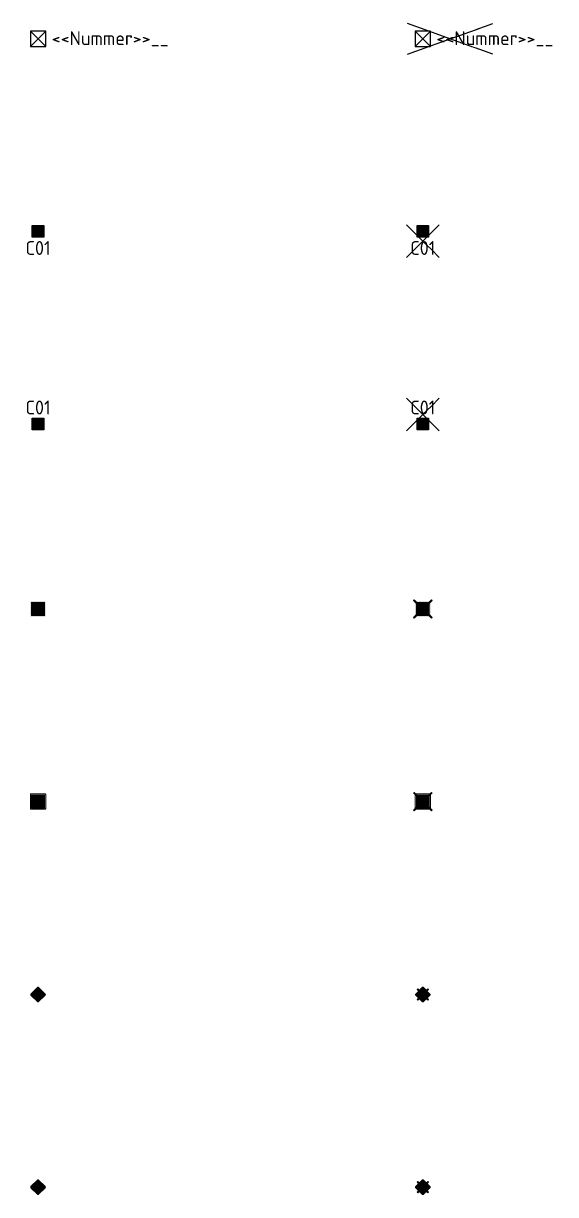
# Model space of a CAD drawing. Header units: metres. Extents: x -3 to 16, y 4 to 533.
# Drawn here: x -0.38 to 13.45, y 170 to 200.4 of the extents above; entities that cross this region are included whole.
import ezdxf
from ezdxf.enums import TextEntityAlignment as Align

# ---------------------------------------------------------------- set-up
doc = ezdxf.new("R2010")
doc.units = ezdxf.units.M
doc.styles.add('NLCS-ISO', font='NLCS-ISO.ttf')

# ---------------------------------------------------------------- blocks, each defined once
blk = doc.blocks.new('SIS-BORD_903_GTL8')
at = {"lineweight": 0, "true_color": 0xf6f6f6, "extrusion": (0, 0, -1)}
h = blk.add_hatch(color=7, dxfattribs=at)
h.paths.add_polyline_path([(-14, 374), (-184, 204, 0.414214), (-184, 176), (-14, 6, 0.414214), (14, 6), (184, 176, 0.414214), (184, 204), (14, 374, 0.414214)])
edge = h.paths.add_edge_path(flags=16)
edge.add_line((11, 363), (173, 200))
edge.add_ellipse((163, 190), major_axis=(0, 15), ratio=0.999479, start_angle=225.0149, end_angle=315.0149, ccw=False)
edge.add_line((173, 179), (11, 16))
edge.add_ellipse((0, 27), major_axis=(0, 15), ratio=0.999479, start_angle=135.0149, end_angle=225.0149, ccw=False)
edge.add_line((-11, 16), (-173, 179))
edge.add_ellipse((-163, 190), major_axis=(0, -15), ratio=0.999479, start_angle=225.0149, end_angle=315.0149, ccw=False)
edge.add_line((-173, 200), (-11, 363))
edge.add_ellipse((0, 352), major_axis=(0, 15), ratio=0.999479, start_angle=-45.0149, end_angle=44.9851, ccw=False)
at = {"lineweight": 0, "true_color": 0x1e1e1d, "extrusion": (0, 0, -1)}
h = blk.add_hatch(color=250, dxfattribs=at)
h.paths.add_polyline_path([(-11, 363), (-173, 200, 0.414214), (-173, 179), (-11, 16, 0.414214), (11, 16), (173, 179, 0.414214), (173, 200), (11, 363, 0.414214)])
edge = h.paths.add_edge_path(flags=16)
edge.add_line((-4, 24), (-166, 186))
edge.add_ellipse((-163, 190), major_axis=(0, -5), ratio=0.999479, start_angle=224.9851, end_angle=314.9851, ccw=False)
edge.add_line((-166, 193), (-4, 356))
edge.add_ellipse((0, 352), major_axis=(0, -5), ratio=0.999479, start_angle=135.0149, end_angle=225.0149, ccw=False)
edge.add_line((4, 356), (166, 193))
edge.add_ellipse((163, 190), major_axis=(0, 5), ratio=0.999479, start_angle=224.9851, end_angle=314.9851, ccw=False)
edge.add_line((166, 186), (4, 24))
edge.add_ellipse((0, 27), major_axis=(0, 5), ratio=0.999479, start_angle=135.0149, end_angle=225.0149, ccw=False)
at = {"lineweight": 0, "true_color": 0xfad201, "extrusion": (0, 0, -1)}
blk.add_hatch(color=40, dxfattribs=at).paths.add_polyline_path([(-4, 356), (-166, 193, 0.414214), (-166, 186), (-4, 24, 0.414214), (4, 24), (166, 186, 0.414214), (166, 193), (4, 356, 0.414214)])
at = {"color": 7, "lineweight": 0, "flags": 128}
blk.add_lwpolyline([(184, 204), (14, 374, 0.414214), (-14, 374), (-184, 204, 0.414214), (-184, 176), (-14, 6, 0.414214), (14, 6), (184, 176, 0.414214)], format="xyb", close=True, dxfattribs=at)
at = {"color": 40, "lineweight": 0, "true_color": 0xfad201, "flags": 128}
blk.add_lwpolyline([(4, 356), (166, 193, -0.414214), (166, 186), (4, 24, -0.414214), (-4, 24), (-166, 186, -0.414214), (-166, 193), (-4, 356, -0.414214)], format="xyb", close=True, dxfattribs=at)
at = {"color": 7, "lineweight": 0, "true_color": 0xf6f6f6, "style": 'NLCS-ISO'}
blk.add_text('T', height=150, dxfattribs=at).set_placement((-7, 190), align=Align.MIDDLE_CENTER)
blk = doc.blocks.new('SIS-BORD_903_REGIOCITADIS')
at = {"lineweight": 0, "true_color": 0xf6f6f6, "extrusion": (0, 0, -1)}
h = blk.add_hatch(color=7, dxfattribs=at)
h.paths.add_polyline_path([(-14, 374), (-184, 204, 0.414214), (-184, 176), (-14, 6, 0.414214), (14, 6), (184, 176, 0.414214), (184, 204), (14, 374, 0.414214)])
edge = h.paths.add_edge_path(flags=16)
edge.add_line((11, 363), (173, 200))
edge.add_ellipse((163, 190), major_axis=(0, 15), ratio=0.999479, start_angle=225.0149, end_angle=315.0149, ccw=False)
edge.add_line((173, 179), (11, 16))
edge.add_ellipse((0, 27), major_axis=(0, 15), ratio=0.999479, start_angle=135.0149, end_angle=225.0149, ccw=False)
edge.add_line((-11, 16), (-173, 179))
edge.add_ellipse((-163, 190), major_axis=(0, -15), ratio=0.999479, start_angle=225.0149, end_angle=315.0149, ccw=False)
edge.add_line((-173, 200), (-11, 363))
edge.add_ellipse((0, 352), major_axis=(0, 15), ratio=0.999479, start_angle=-45.0149, end_angle=44.9851, ccw=False)
at = {"lineweight": 0, "true_color": 0x1e1e1d, "extrusion": (0, 0, -1)}
h = blk.add_hatch(color=250, dxfattribs=at)
h.paths.add_polyline_path([(-11, 363), (-173, 200, 0.414214), (-173, 179), (-11, 16, 0.414214), (11, 16), (173, 179, 0.414214), (173, 200), (11, 363, 0.414214)])
edge = h.paths.add_edge_path(flags=16)
edge.add_line((-4, 24), (-166, 186))
edge.add_ellipse((-163, 190), major_axis=(0, -5), ratio=0.999479, start_angle=224.9851, end_angle=314.9851, ccw=False)
edge.add_line((-166, 193), (-4, 356))
edge.add_ellipse((0, 352), major_axis=(0, -5), ratio=0.999479, start_angle=135.0149, end_angle=225.0149, ccw=False)
edge.add_line((4, 356), (166, 193))
edge.add_ellipse((163, 190), major_axis=(0, 5), ratio=0.999479, start_angle=224.9851, end_angle=314.9851, ccw=False)
edge.add_line((166, 186), (4, 24))
edge.add_ellipse((0, 27), major_axis=(0, 5), ratio=0.999479, start_angle=135.0149, end_angle=225.0149, ccw=False)
at = {"lineweight": 0, "true_color": 0x063971, "extrusion": (0, 0, -1)}
blk.add_hatch(color=156, dxfattribs=at).paths.add_polyline_path([(-4, 356), (-166, 193, 0.414214), (-166, 186), (-4, 24, 0.414214), (4, 24), (166, 186, 0.414214), (166, 193), (4, 356, 0.414214)])
at = {"color": 7, "lineweight": 0, "flags": 128}
blk.add_lwpolyline([(184, 204), (14, 374, 0.414214), (-14, 374), (-184, 204, 0.414214), (-184, 176), (-14, 6, 0.414214), (14, 6), (184, 176, 0.414214)], format="xyb", close=True, dxfattribs=at)
at = {"color": 156, "lineweight": 0, "true_color": 0x063971, "flags": 128}
blk.add_lwpolyline([(4, 356), (166, 193, -0.414214), (166, 186), (4, 24, -0.414214), (-4, 24), (-166, 186, -0.414214), (-166, 193), (-4, 356, -0.414214)], format="xyb", close=True, dxfattribs=at)
at = {"color": 7, "lineweight": 0, "true_color": 0xf6f6f6, "style": 'NLCS-ISO'}
blk.add_text('T', height=150, dxfattribs=at).set_placement((-7, 190), align=Align.MIDDLE_CENTER)
blk = doc.blocks.new('SIS-BORD_910')
at = {"lineweight": 0, "true_color": 0xf6f6f6, "extrusion": (0, 0, -1)}
h = blk.add_hatch(color=7, dxfattribs=at)
h.paths.add_polyline_path([(175, 400), (-175, 400, 0.414214), (-200, 375), (-200, 25, 0.414214), (-175, 0), (175, 0, 0.414214), (200, 25), (200, 375, 0.414214)])
h.paths.add_polyline_path([(190, 375), (190, 25, -0.414214), (175, 10), (-175, 10, -0.414214), (-190, 25), (-190, 375, -0.414214), (-175, 390), (175, 390, -0.414214)], flags=16)
at = {"lineweight": 0, "true_color": 0x1e1e1d, "extrusion": (0, 0, -1)}
h = blk.add_hatch(color=250, dxfattribs=at)
h.paths.add_polyline_path([(175, 390), (-175, 390, 0.414214), (-190, 375), (-190, 25, 0.414214), (-175, 10), (175, 10, 0.414214), (190, 25), (190, 375, 0.414214)])
edge = h.paths.add_edge_path(flags=16)
edge.add_ellipse((175, 25), major_axis=(0, -5), ratio=0.999479, start_angle=0, end_angle=90, ccw=False)
edge.add_line((175, 20), (-175, 20))
edge.add_ellipse((-175, 25), major_axis=(0, -5), ratio=0.999479, start_angle=270, end_angle=360, ccw=False)
edge.add_line((-180, 25), (-180, 375))
edge.add_ellipse((-175, 375), major_axis=(0, 5), ratio=0.999479, start_angle=0, end_angle=90, ccw=False)
edge.add_line((-175, 380), (175, 380))
edge.add_ellipse((175, 375), major_axis=(0, 5), ratio=0.999479, start_angle=270, end_angle=360, ccw=False)
edge.add_line((180, 375), (180, 25))
at = {"lineweight": 0, "true_color": 0xf6f6f6, "extrusion": (0, 0, -1)}
h = blk.add_hatch(color=7, dxfattribs=at)
edge = h.paths.add_edge_path()
edge.add_ellipse((175, 375), major_axis=(0, 5), ratio=0.999479, start_angle=270, end_angle=360)
edge.add_line((175, 380), (-175, 380))
edge.add_ellipse((-175, 375), major_axis=(0, 5), ratio=0.999479, start_angle=0, end_angle=90)
edge.add_line((-180, 375), (-180, 25))
edge.add_ellipse((-175, 25), major_axis=(0, -5), ratio=0.999479, start_angle=270, end_angle=360)
edge.add_line((-175, 20), (175, 20))
edge.add_ellipse((175, 25), major_axis=(0, -5), ratio=0.999479, start_angle=0, end_angle=90)
edge.add_line((180, 25), (180, 375))
h.paths.add_polyline_path([(-99, 115, -0.369795), (-99, 285), (-110, 295), (-95, 310), (-85, 299, -0.369795), (85, 299), (95, 310), (110, 295), (99, 285, -0.369795), (99, 115), (110, 105), (95, 90), (85, 101, -0.369795), (-85, 101), (-95, 90), (-110, 105)], flags=16)
at = {"lineweight": 0, "true_color": 0x1e1e1d, "extrusion": (0, 0, -1)}
h = blk.add_hatch(color=250, dxfattribs=at)
h.paths.add_polyline_path([(-85, 101, 0.369795), (85, 101), (95, 90), (110, 105), (99, 115, 0.369795), (99, 285), (110, 295), (95, 310), (85, 299, 0.369795), (-85, 299), (-95, 310), (-110, 295), (-99, 285, 0.369795), (-99, 115), (-110, 105), (-95, 90)])
h.paths.add_polyline_path([(-74, 112), (0, 186), (74, 112, -0.364083)], flags=16)
h.paths.add_polyline_path([(88, 274, -0.364083), (88, 126), (14, 200)], flags=16)
h.paths.add_polyline_path([(-74, 288, -0.364083), (74, 288), (0, 214)], flags=16)
h.paths.add_polyline_path([(-88, 126, -0.364083), (-88, 274), (-14, 200)], flags=16)
at = {"lineweight": 0, "true_color": 0xfad201, "extrusion": (0, 0, -1)}
for points in [[(74, 288, 0.364083), (-74, 288), (0, 214)], [(88, 126, 0.364083), (88, 274), (14, 200)], [(74, 112), (0, 186), (-74, 112, 0.364083)], [(-88, 274, 0.364083), (-88, 126), (-14, 200)]]:
    blk.add_hatch(color=40, dxfattribs=at).paths.add_polyline_path(points)
at = {"color": 7, "lineweight": 0, "flags": 128}
blk.add_lwpolyline([(175, 400), (-175, 400, 0.414214), (-200, 375), (-200, 25, 0.414214), (-175, 0), (175, 0, 0.414214), (200, 25), (200, 375, 0.414214)], format="xyb", close=True, dxfattribs=at)
at = {"color": 40, "lineweight": 0, "true_color": 0xfad201, "flags": 128}
for points in [[(-74, 288, -0.364083), (74, 288), (0, 214)], [(-88, 126, -0.364083), (-88, 274), (-14, 200)], [(-74, 112), (0, 186), (74, 112, -0.364083)], [(88, 274, -0.364083), (88, 126), (14, 200)]]:
    blk.add_lwpolyline(points, format="xyb", close=True, dxfattribs=at)
blk = doc.blocks.new('SIS-BORD_911')
at = {"lineweight": 0, "true_color": 0x1e1e1d, "extrusion": (0, 0, -1)}
h = blk.add_hatch(color=250, dxfattribs=at)
h.paths.add_polyline_path([(175, 400), (-175, 400, 0.414214), (-200, 375), (-200, 25, 0.414214), (-175, 0), (175, 0, 0.414214), (200, 25), (200, 375, 0.414214)])
h.paths.add_polyline_path([(190, 375), (190, 25, -0.414214), (175, 10), (-175, 10, -0.414214), (-190, 25), (-190, 375, -0.414214), (-175, 390), (175, 390, -0.414214)], flags=16)
at = {"lineweight": 0, "true_color": 0xf6f6f6, "extrusion": (0, 0, -1)}
h = blk.add_hatch(color=7, dxfattribs=at)
h.paths.add_polyline_path([(175, 390), (-175, 390, 0.414214), (-190, 375), (-190, 25, 0.414214), (-175, 10), (175, 10, 0.414214), (190, 25), (190, 375, 0.414214)])
edge = h.paths.add_edge_path(flags=16)
edge.add_ellipse((175, 25), major_axis=(0, -5), ratio=0.999479, start_angle=0, end_angle=90, ccw=False)
edge.add_line((175, 20), (-175, 20))
edge.add_ellipse((-175, 25), major_axis=(0, -5), ratio=0.999479, start_angle=270, end_angle=360, ccw=False)
edge.add_line((-180, 25), (-180, 375))
edge.add_ellipse((-175, 375), major_axis=(0, 5), ratio=0.999479, start_angle=0, end_angle=90, ccw=False)
edge.add_line((-175, 380), (175, 380))
edge.add_ellipse((175, 375), major_axis=(0, 5), ratio=0.999479, start_angle=270, end_angle=360, ccw=False)
edge.add_line((180, 375), (180, 25))
at = {"lineweight": 0, "true_color": 0x1e1e1d, "extrusion": (0, 0, -1)}
h = blk.add_hatch(color=250, dxfattribs=at)
edge = h.paths.add_edge_path()
edge.add_ellipse((175, 375), major_axis=(0, 5), ratio=0.999479, start_angle=270, end_angle=360)
edge.add_line((175, 380), (-175, 380))
edge.add_ellipse((-175, 375), major_axis=(0, 5), ratio=0.999479, start_angle=0, end_angle=90)
edge.add_line((-180, 375), (-180, 25))
edge.add_ellipse((-175, 25), major_axis=(0, -5), ratio=0.999479, start_angle=270, end_angle=360)
edge.add_line((-175, 20), (175, 20))
edge.add_ellipse((175, 25), major_axis=(0, -5), ratio=0.999479, start_angle=0, end_angle=90)
edge.add_line((180, 25), (180, 375))
h.paths.add_polyline_path([(-120, 45), (-155, 80), (-35, 200), (-155, 320), (-120, 355), (0, 235), (120, 355), (155, 320), (35, 200), (155, 80), (120, 45), (0, 165)], flags=16)
at = {"lineweight": 0, "true_color": 0xf6f6f6, "extrusion": (0, 0, -1)}
blk.add_hatch(color=7, dxfattribs=at).paths.add_polyline_path([(-35, 200), (-155, 80), (-120, 45), (0, 165), (120, 45), (155, 80), (35, 200), (155, 320), (120, 355), (0, 235), (-120, 355), (-155, 320)], flags=0)
at = {"color": 7, "lineweight": 0, "true_color": 0xf6f6f6, "flags": 128}
blk.add_lwpolyline([(35, 200), (155, 80), (120, 45), (0, 165), (-120, 45), (-155, 80), (-35, 200), (-155, 320), (-120, 355), (0, 235), (120, 355), (155, 320)], close=True, dxfattribs=at)
blk = doc.blocks.new('SIS-CEMBRE_BOVEN-SO')
at = {"flags": 128}
blk.add_lwpolyline([(-0.15, 0.15), (0.15, 0.15), (0.15, -0.15), (-0.15, -0.15)], close=True, dxfattribs=at)
at = {"extrusion": (0, 0, -1)}
blk.add_solid([(0.15, 0.15), (-0.15, 0.15), (0.15, -0.15), (-0.15, -0.15)], dxfattribs=at)
at = {"insert": (0, 0.25), "char_height": 0.36, "attachment_point": 8, "line_spacing_factor": 0.85, "style": 'NLCS-ISO', "bg_fill": 3, "box_fill_scale": 1.15, "bg_fill_color": 7, "bg_fill_transparency": 0}
blk.add_mtext('C01', dxfattribs=at)
blk = doc.blocks.new('SIS-CEMBRE_ONDER-SO')
at = {"flags": 128}
blk.add_lwpolyline([(-0.15, 0.15), (0.15, 0.15), (0.15, -0.15), (-0.15, -0.15)], close=True, dxfattribs=at)
at = {"extrusion": (0, 0, -1)}
blk.add_solid([(0.15, 0.15), (-0.15, 0.15), (0.15, -0.15), (-0.15, -0.15)], dxfattribs=at)
at = {"insert": (0, -0.25), "char_height": 0.36, "attachment_point": 2, "line_spacing_factor": 0.85, "style": 'NLCS-ISO', "bg_fill": 3, "box_fill_scale": 1.15, "bg_fill_color": 7, "bg_fill_transparency": 0}
blk.add_mtext('C01', dxfattribs=at)
blk = doc.blocks.new('SIS-COMPONENT_AANSLUITKAST')
at = {"insert": (0.351, 0), "char_height": 0.36, "attachment_point": 4, "line_spacing_factor": 0.85, "style": 'NLCS-ISO', "bg_fill": 3, "box_fill_scale": 1.15, "bg_fill_color": 7, "bg_fill_transparency": 0}
blk.add_mtext('<<Nummer>>__', dxfattribs=at)
for p, q in [((-0.2, 0.2), (0.2, -0.2)), ((0.2, 0.2), (-0.2, -0.2))]:
    blk.add_line(p, q)
at = {"flags": 128}
blk.add_lwpolyline([(-0.2, -0.2), (0.2, -0.2), (0.2, 0.2), (-0.2, 0.2)], close=True, dxfattribs=at)
blk = doc.blocks.new('V-SIS-BORD_903_GTL8')
at = {"lineweight": 0, "true_color": 0xf6f6f6, "extrusion": (0, 0, -1)}
h = blk.add_hatch(color=7, dxfattribs=at)
h.paths.add_polyline_path([(-14, 374), (-184, 204, 0.414214), (-184, 176), (-14, 6, 0.414214), (14, 6), (184, 176, 0.414214), (184, 204), (14, 374, 0.414214)])
edge = h.paths.add_edge_path(flags=16)
edge.add_line((11, 363), (173, 200))
edge.add_ellipse((163, 190), major_axis=(0, 15), ratio=0.999479, start_angle=225.0149, end_angle=315.0149, ccw=False)
edge.add_line((173, 179), (11, 16))
edge.add_ellipse((0, 27), major_axis=(0, 15), ratio=0.999479, start_angle=135.0149, end_angle=225.0149, ccw=False)
edge.add_line((-11, 16), (-173, 179))
edge.add_ellipse((-163, 190), major_axis=(0, -15), ratio=0.999479, start_angle=225.0149, end_angle=315.0149, ccw=False)
edge.add_line((-173, 200), (-11, 363))
edge.add_ellipse((0, 352), major_axis=(0, 15), ratio=0.999479, start_angle=-45.0149, end_angle=44.9851, ccw=False)
at = {"lineweight": 0, "true_color": 0x1e1e1d, "extrusion": (0, 0, -1)}
h = blk.add_hatch(color=250, dxfattribs=at)
h.paths.add_polyline_path([(-11, 363), (-173, 200, 0.414214), (-173, 179), (-11, 16, 0.414214), (11, 16), (173, 179, 0.414214), (173, 200), (11, 363, 0.414214)])
edge = h.paths.add_edge_path(flags=16)
edge.add_line((-4, 24), (-166, 186))
edge.add_ellipse((-163, 190), major_axis=(0, -5), ratio=0.999479, start_angle=224.9851, end_angle=314.9851, ccw=False)
edge.add_line((-166, 193), (-4, 356))
edge.add_ellipse((0, 352), major_axis=(0, -5), ratio=0.999479, start_angle=135.0149, end_angle=225.0149, ccw=False)
edge.add_line((4, 356), (166, 193))
edge.add_ellipse((163, 190), major_axis=(0, 5), ratio=0.999479, start_angle=224.9851, end_angle=314.9851, ccw=False)
edge.add_line((166, 186), (4, 24))
edge.add_ellipse((0, 27), major_axis=(0, 5), ratio=0.999479, start_angle=135.0149, end_angle=225.0149, ccw=False)
at = {"lineweight": 0, "true_color": 0xfad201, "extrusion": (0, 0, -1)}
blk.add_hatch(color=40, dxfattribs=at).paths.add_polyline_path([(-4, 356), (-166, 193, 0.414214), (-166, 186), (-4, 24, 0.414214), (4, 24), (166, 186, 0.414214), (166, 193), (4, 356, 0.414214)])
at = {"lineweight": 0, "extrusion": (0, 0, -1)}
blk.add_hatch(color=1, dxfattribs=at).paths.add_polyline_path([(0, 204), (-131, 335), (-145, 321), (-14, 190), (-145, 59), (-131, 45), (0, 175), (131, 45), (145, 59), (14, 190), (145, 321), (131, 335)], flags=0)
at = {"color": 7, "lineweight": 0, "flags": 128}
blk.add_lwpolyline([(184, 204), (14, 374, 0.414214), (-14, 374), (-184, 204, 0.414214), (-184, 176), (-14, 6, 0.414214), (14, 6), (184, 176, 0.414214)], format="xyb", close=True, dxfattribs=at)
at = {"color": 40, "lineweight": 0, "true_color": 0xfad201, "flags": 128}
blk.add_lwpolyline([(4, 356), (166, 193, -0.414214), (166, 186), (4, 24, -0.414214), (-4, 24), (-166, 186, -0.414214), (-166, 193), (-4, 356, -0.414214)], format="xyb", close=True, dxfattribs=at)
at = {"color": 1, "lineweight": 0, "flags": 128}
blk.add_lwpolyline([(0, 204), (131, 335), (145, 321), (14, 190), (145, 59), (131, 45), (0, 175), (-131, 45), (-145, 59), (-14, 190), (-145, 321), (-131, 335)], close=True, dxfattribs=at)
at = {"color": 7, "lineweight": 0, "true_color": 0xf6f6f6, "style": 'NLCS-ISO'}
blk.add_text('T', height=150, dxfattribs=at).set_placement((-7, 190), align=Align.MIDDLE_CENTER)
blk = doc.blocks.new('V-SIS-BORD_903_REGIOCITADIS')
at = {"lineweight": 0, "true_color": 0xf6f6f6, "extrusion": (0, 0, -1)}
h = blk.add_hatch(color=7, dxfattribs=at)
h.paths.add_polyline_path([(-14, 374), (-184, 204, 0.414214), (-184, 176), (-14, 6, 0.414214), (14, 6), (184, 176, 0.414214), (184, 204), (14, 374, 0.414214)])
edge = h.paths.add_edge_path(flags=16)
edge.add_line((11, 363), (173, 200))
edge.add_ellipse((163, 190), major_axis=(0, 15), ratio=0.999479, start_angle=225.0149, end_angle=315.0149, ccw=False)
edge.add_line((173, 179), (11, 16))
edge.add_ellipse((0, 27), major_axis=(0, 15), ratio=0.999479, start_angle=135.0149, end_angle=225.0149, ccw=False)
edge.add_line((-11, 16), (-173, 179))
edge.add_ellipse((-163, 190), major_axis=(0, -15), ratio=0.999479, start_angle=225.0149, end_angle=315.0149, ccw=False)
edge.add_line((-173, 200), (-11, 363))
edge.add_ellipse((0, 352), major_axis=(0, 15), ratio=0.999479, start_angle=-45.0149, end_angle=44.9851, ccw=False)
at = {"lineweight": 0, "true_color": 0x1e1e1d, "extrusion": (0, 0, -1)}
h = blk.add_hatch(color=250, dxfattribs=at)
h.paths.add_polyline_path([(-11, 363), (-173, 200, 0.414214), (-173, 179), (-11, 16, 0.414214), (11, 16), (173, 179, 0.414214), (173, 200), (11, 363, 0.414214)])
edge = h.paths.add_edge_path(flags=16)
edge.add_line((-4, 24), (-166, 186))
edge.add_ellipse((-163, 190), major_axis=(0, -5), ratio=0.999479, start_angle=224.9851, end_angle=314.9851, ccw=False)
edge.add_line((-166, 193), (-4, 356))
edge.add_ellipse((0, 352), major_axis=(0, -5), ratio=0.999479, start_angle=135.0149, end_angle=225.0149, ccw=False)
edge.add_line((4, 356), (166, 193))
edge.add_ellipse((163, 190), major_axis=(0, 5), ratio=0.999479, start_angle=224.9851, end_angle=314.9851, ccw=False)
edge.add_line((166, 186), (4, 24))
edge.add_ellipse((0, 27), major_axis=(0, 5), ratio=0.999479, start_angle=135.0149, end_angle=225.0149, ccw=False)
at = {"lineweight": 0, "true_color": 0x063971, "extrusion": (0, 0, -1)}
blk.add_hatch(color=156, dxfattribs=at).paths.add_polyline_path([(-4, 356), (-166, 193, 0.414214), (-166, 186), (-4, 24, 0.414214), (4, 24), (166, 186, 0.414214), (166, 193), (4, 356, 0.414214)])
at = {"lineweight": 0, "extrusion": (0, 0, -1)}
blk.add_hatch(color=1, dxfattribs=at).paths.add_polyline_path([(0, 204), (-131, 335), (-145, 321), (-14, 190), (-145, 59), (-131, 45), (0, 175), (131, 45), (145, 59), (14, 190), (145, 321), (131, 335)], flags=0)
at = {"color": 7, "lineweight": 0, "flags": 128}
blk.add_lwpolyline([(184, 204), (14, 374, 0.414214), (-14, 374), (-184, 204, 0.414214), (-184, 176), (-14, 6, 0.414214), (14, 6), (184, 176, 0.414214)], format="xyb", close=True, dxfattribs=at)
at = {"color": 156, "lineweight": 0, "true_color": 0x063971, "flags": 128}
blk.add_lwpolyline([(4, 356), (166, 193, -0.414214), (166, 186), (4, 24, -0.414214), (-4, 24), (-166, 186, -0.414214), (-166, 193), (-4, 356, -0.414214)], format="xyb", close=True, dxfattribs=at)
at = {"color": 1, "lineweight": 0, "flags": 128}
blk.add_lwpolyline([(0, 204), (131, 335), (145, 321), (14, 190), (145, 59), (131, 45), (0, 175), (-131, 45), (-145, 59), (-14, 190), (-145, 321), (-131, 335)], close=True, dxfattribs=at)
at = {"color": 7, "lineweight": 0, "true_color": 0xf6f6f6, "style": 'NLCS-ISO'}
blk.add_text('T', height=150, dxfattribs=at).set_placement((-7, 190), align=Align.MIDDLE_CENTER)
blk = doc.blocks.new('V-SIS-BORD_910')
at = {"lineweight": 0, "extrusion": (0, 0, -1)}
blk.add_hatch(color=1, dxfattribs=at).paths.add_polyline_path([(0, 214), (-224, 439), (-239, 424), (-14, 200), (-239, -24), (-224, -39), (0, 186), (224, -39), (239, -24), (14, 200), (239, 424), (224, 439)], flags=0)
at = {"lineweight": 0, "true_color": 0xf6f6f6, "extrusion": (0, 0, -1)}
h = blk.add_hatch(color=7, dxfattribs=at)
h.paths.add_polyline_path([(175, 400), (-175, 400, 0.414214), (-200, 375), (-200, 25, 0.414214), (-175, 0), (175, 0, 0.414214), (200, 25), (200, 375, 0.414214)])
h.paths.add_polyline_path([(190, 375), (190, 25, -0.414214), (175, 10), (-175, 10, -0.414214), (-190, 25), (-190, 375, -0.414214), (-175, 390), (175, 390, -0.414214)], flags=16)
at = {"lineweight": 0, "true_color": 0x1e1e1d, "extrusion": (0, 0, -1)}
h = blk.add_hatch(color=250, dxfattribs=at)
h.paths.add_polyline_path([(175, 390), (-175, 390, 0.414214), (-190, 375), (-190, 25, 0.414214), (-175, 10), (175, 10, 0.414214), (190, 25), (190, 375, 0.414214)])
edge = h.paths.add_edge_path(flags=16)
edge.add_ellipse((175, 25), major_axis=(0, -5), ratio=0.999479, start_angle=0, end_angle=90, ccw=False)
edge.add_line((175, 20), (-175, 20))
edge.add_ellipse((-175, 25), major_axis=(0, -5), ratio=0.999479, start_angle=270, end_angle=360, ccw=False)
edge.add_line((-180, 25), (-180, 375))
edge.add_ellipse((-175, 375), major_axis=(0, 5), ratio=0.999479, start_angle=0, end_angle=90, ccw=False)
edge.add_line((-175, 380), (175, 380))
edge.add_ellipse((175, 375), major_axis=(0, 5), ratio=0.999479, start_angle=270, end_angle=360, ccw=False)
edge.add_line((180, 375), (180, 25))
at = {"lineweight": 0, "true_color": 0xf6f6f6, "extrusion": (0, 0, -1)}
h = blk.add_hatch(color=7, dxfattribs=at)
edge = h.paths.add_edge_path()
edge.add_ellipse((175, 375), major_axis=(0, 5), ratio=0.999479, start_angle=270, end_angle=360)
edge.add_line((175, 380), (-175, 380))
edge.add_ellipse((-175, 375), major_axis=(0, 5), ratio=0.999479, start_angle=0, end_angle=90)
edge.add_line((-180, 375), (-180, 25))
edge.add_ellipse((-175, 25), major_axis=(0, -5), ratio=0.999479, start_angle=270, end_angle=360)
edge.add_line((-175, 20), (175, 20))
edge.add_ellipse((175, 25), major_axis=(0, -5), ratio=0.999479, start_angle=0, end_angle=90)
edge.add_line((180, 25), (180, 375))
h.paths.add_polyline_path([(-99, 115, -0.369795), (-99, 285), (-110, 295), (-95, 310), (-85, 299, -0.369795), (85, 299), (95, 310), (110, 295), (99, 285, -0.369795), (99, 115), (110, 105), (95, 90), (85, 101, -0.369795), (-85, 101), (-95, 90), (-110, 105)], flags=16)
at = {"lineweight": 0, "true_color": 0x1e1e1d, "extrusion": (0, 0, -1)}
h = blk.add_hatch(color=250, dxfattribs=at)
h.paths.add_polyline_path([(-85, 101, 0.369795), (85, 101), (95, 90), (110, 105), (99, 115, 0.369795), (99, 285), (110, 295), (95, 310), (85, 299, 0.369795), (-85, 299), (-95, 310), (-110, 295), (-99, 285, 0.369795), (-99, 115), (-110, 105), (-95, 90)])
h.paths.add_polyline_path([(-74, 112), (0, 186), (74, 112, -0.364083)], flags=16)
h.paths.add_polyline_path([(88, 274, -0.364083), (88, 126), (14, 200)], flags=16)
h.paths.add_polyline_path([(-74, 288, -0.364083), (74, 288), (0, 214)], flags=16)
h.paths.add_polyline_path([(-88, 126, -0.364083), (-88, 274), (-14, 200)], flags=16)
at = {"lineweight": 0, "true_color": 0xfad201, "extrusion": (0, 0, -1)}
for points in [[(74, 288, 0.364083), (-74, 288), (0, 214)], [(88, 126, 0.364083), (88, 274), (14, 200)], [(74, 112), (0, 186), (-74, 112, 0.364083)], [(-88, 274, 0.364083), (-88, 126), (-14, 200)]]:
    blk.add_hatch(color=40, dxfattribs=at).paths.add_polyline_path(points)
at = {"color": 1, "lineweight": 0, "flags": 128}
blk.add_lwpolyline([(0, 214), (224, 439), (239, 424), (14, 200), (239, -24), (224, -39), (0, 186), (-224, -39), (-239, -24), (-14, 200), (-239, 424), (-224, 439)], close=True, dxfattribs=at)
at = {"color": 7, "lineweight": 0, "flags": 128}
blk.add_lwpolyline([(175, 400), (-175, 400, 0.414214), (-200, 375), (-200, 25, 0.414214), (-175, 0), (175, 0, 0.414214), (200, 25), (200, 375, 0.414214)], format="xyb", close=True, dxfattribs=at)
at = {"color": 40, "lineweight": 0, "true_color": 0xfad201, "flags": 128}
for points in [[(-74, 288, -0.364083), (74, 288), (0, 214)], [(-88, 126, -0.364083), (-88, 274), (-14, 200)], [(-74, 112), (0, 186), (74, 112, -0.364083)], [(88, 274, -0.364083), (88, 126), (14, 200)]]:
    blk.add_lwpolyline(points, format="xyb", close=True, dxfattribs=at)
blk = doc.blocks.new('V-SIS-BORD_911')
at = {"lineweight": 0, "extrusion": (0, 0, -1)}
blk.add_hatch(color=1, dxfattribs=at).paths.add_polyline_path([(0, 214), (-224, 439), (-239, 424), (-14, 200), (-239, -24), (-224, -39), (0, 186), (224, -39), (239, -24), (14, 200), (239, 424), (224, 439)], flags=0)
at = {"lineweight": 0, "true_color": 0x1e1e1d, "extrusion": (0, 0, -1)}
h = blk.add_hatch(color=250, dxfattribs=at)
h.paths.add_polyline_path([(175, 400), (-175, 400, 0.414214), (-200, 375), (-200, 25, 0.414214), (-175, 0), (175, 0, 0.414214), (200, 25), (200, 375, 0.414214)])
h.paths.add_polyline_path([(190, 375), (190, 25, -0.414214), (175, 10), (-175, 10, -0.414214), (-190, 25), (-190, 375, -0.414214), (-175, 390), (175, 390, -0.414214)], flags=16)
at = {"lineweight": 0, "true_color": 0xf6f6f6, "extrusion": (0, 0, -1)}
h = blk.add_hatch(color=7, dxfattribs=at)
h.paths.add_polyline_path([(175, 390), (-175, 390, 0.414214), (-190, 375), (-190, 25, 0.414214), (-175, 10), (175, 10, 0.414214), (190, 25), (190, 375, 0.414214)])
edge = h.paths.add_edge_path(flags=16)
edge.add_ellipse((175, 25), major_axis=(0, -5), ratio=0.999479, start_angle=0, end_angle=90, ccw=False)
edge.add_line((175, 20), (-175, 20))
edge.add_ellipse((-175, 25), major_axis=(0, -5), ratio=0.999479, start_angle=270, end_angle=360, ccw=False)
edge.add_line((-180, 25), (-180, 375))
edge.add_ellipse((-175, 375), major_axis=(0, 5), ratio=0.999479, start_angle=0, end_angle=90, ccw=False)
edge.add_line((-175, 380), (175, 380))
edge.add_ellipse((175, 375), major_axis=(0, 5), ratio=0.999479, start_angle=270, end_angle=360, ccw=False)
edge.add_line((180, 375), (180, 25))
at = {"lineweight": 0, "true_color": 0x1e1e1d, "extrusion": (0, 0, -1)}
h = blk.add_hatch(color=250, dxfattribs=at)
edge = h.paths.add_edge_path()
edge.add_ellipse((175, 375), major_axis=(0, 5), ratio=0.999479, start_angle=270, end_angle=360)
edge.add_line((175, 380), (-175, 380))
edge.add_ellipse((-175, 375), major_axis=(0, 5), ratio=0.999479, start_angle=0, end_angle=90)
edge.add_line((-180, 375), (-180, 25))
edge.add_ellipse((-175, 25), major_axis=(0, -5), ratio=0.999479, start_angle=270, end_angle=360)
edge.add_line((-175, 20), (175, 20))
edge.add_ellipse((175, 25), major_axis=(0, -5), ratio=0.999479, start_angle=0, end_angle=90)
edge.add_line((180, 25), (180, 375))
h.paths.add_polyline_path([(-120, 45), (-155, 80), (-35, 200), (-155, 320), (-120, 355), (0, 235), (120, 355), (155, 320), (35, 200), (155, 80), (120, 45), (0, 165)], flags=16)
at = {"lineweight": 0, "true_color": 0xf6f6f6, "extrusion": (0, 0, -1)}
blk.add_hatch(color=7, dxfattribs=at).paths.add_polyline_path([(-35, 200), (-155, 80), (-120, 45), (0, 165), (120, 45), (155, 80), (35, 200), (155, 320), (120, 355), (0, 235), (-120, 355), (-155, 320)], flags=0)
at = {"color": 1, "lineweight": 0, "flags": 128}
blk.add_lwpolyline([(0, 214), (224, 439), (239, 424), (14, 200), (239, -24), (224, -39), (0, 186), (-224, -39), (-239, -24), (-14, 200), (-239, 424), (-224, 439)], close=True, dxfattribs=at)
at = {"color": 7, "lineweight": 0, "true_color": 0xf6f6f6, "flags": 128}
blk.add_lwpolyline([(35, 200), (155, 80), (120, 45), (0, 165), (-120, 45), (-155, 80), (-35, 200), (-155, 320), (-120, 355), (0, 235), (120, 355), (155, 320)], close=True, dxfattribs=at)
blk = doc.blocks.new('V-SIS-CEMBRE_BOVEN-SO')
at = {"flags": 128}
blk.add_lwpolyline([(-0.15, 0.15), (0.15, 0.15), (0.15, -0.15), (-0.15, -0.15)], close=True, dxfattribs=at)
at = {"extrusion": (0, 0, -1)}
blk.add_solid([(0.15, 0.15), (-0.15, 0.15), (0.15, -0.15), (-0.15, -0.15)], dxfattribs=at)
at = {"insert": (0, 0.25), "char_height": 0.36, "attachment_point": 8, "line_spacing_factor": 0.85, "style": 'NLCS-ISO', "bg_fill": 3, "box_fill_scale": 1, "bg_fill_color": 7, "bg_fill_transparency": 0}
blk.add_mtext('C01', dxfattribs=at)
for p, q in [((-0.424, -0.174), (0.424, 0.674)), ((0.424, -0.174), (-0.424, 0.674))]:
    blk.add_line(p, q)
blk = doc.blocks.new('V-SIS-CEMBRE_ONDER-SO')
at = {"flags": 128}
blk.add_lwpolyline([(-0.15, 0.15), (0.15, 0.15), (0.15, -0.15), (-0.15, -0.15)], close=True, dxfattribs=at)
at = {"extrusion": (0, 0, -1)}
blk.add_solid([(0.15, 0.15), (-0.15, 0.15), (0.15, -0.15), (-0.15, -0.15)], dxfattribs=at)
at = {"insert": (0, -0.25), "char_height": 0.36, "attachment_point": 2, "line_spacing_factor": 0.85, "style": 'NLCS-ISO', "bg_fill": 3, "box_fill_scale": 1, "bg_fill_color": 7, "bg_fill_transparency": 0}
blk.add_mtext('C01', dxfattribs=at)
for p, q in [((0.424, -0.674), (-0.424, 0.174)), ((-0.424, -0.674), (0.424, 0.174))]:
    blk.add_line(p, q)
blk = doc.blocks.new('V-SIS-COMPONENT_AANSLUITKAST')
at = {"insert": (0.351, 0), "char_height": 0.36, "attachment_point": 4, "line_spacing_factor": 0.85, "style": 'NLCS-ISO', "bg_fill": 3, "box_fill_scale": 1.15, "bg_fill_color": 7, "bg_fill_transparency": 0}
blk.add_mtext('<<Nummer>>__', dxfattribs=at)
for p, q in [((-0.4, -0.4), (1.819, 0.4)), ((1.819, -0.4), (-0.4, 0.4)), ((-0.2, 0.2), (0.2, -0.2)), ((0.2, 0.2), (-0.2, -0.2))]:
    blk.add_line(p, q)
at = {"flags": 128}
blk.add_lwpolyline([(-0.2, -0.2), (0.2, -0.2), (0.2, 0.2), (-0.2, 0.2)], close=True, dxfattribs=at)

msp = doc.modelspace()

# ---------------------------------------------------------------- block references
for name, p in [('V-SIS-COMPONENT_AANSLUITKAST', (10, 200)), ('SIS-COMPONENT_AANSLUITKAST', (0, 200)), ('SIS-CEMBRE_ONDER-SO', (0, 195)), ('V-SIS-CEMBRE_ONDER-SO', (10, 195)), ('SIS-CEMBRE_BOVEN-SO', (0, 190)), ('V-SIS-CEMBRE_BOVEN-SO', (10, 190))]:
    msp.add_blockref(name, p)
at = {"xscale": 0.001, "yscale": 0.001, "zscale": 0.001}
for name, p in [('SIS-BORD_911', (0, 185)), ('V-SIS-BORD_911', (10, 185)), ('SIS-BORD_910', (0, 180)), ('V-SIS-BORD_910', (10, 180)), ('SIS-BORD_903_REGIOCITADIS', (0, 175)), ('V-SIS-BORD_903_REGIOCITADIS', (10, 175)), ('SIS-BORD_903_GTL8', (0, 170)), ('V-SIS-BORD_903_GTL8', (10, 170))]:
    msp.add_blockref(name, p, dxfattribs=at)

doc.saveas('drawing.dxf')
